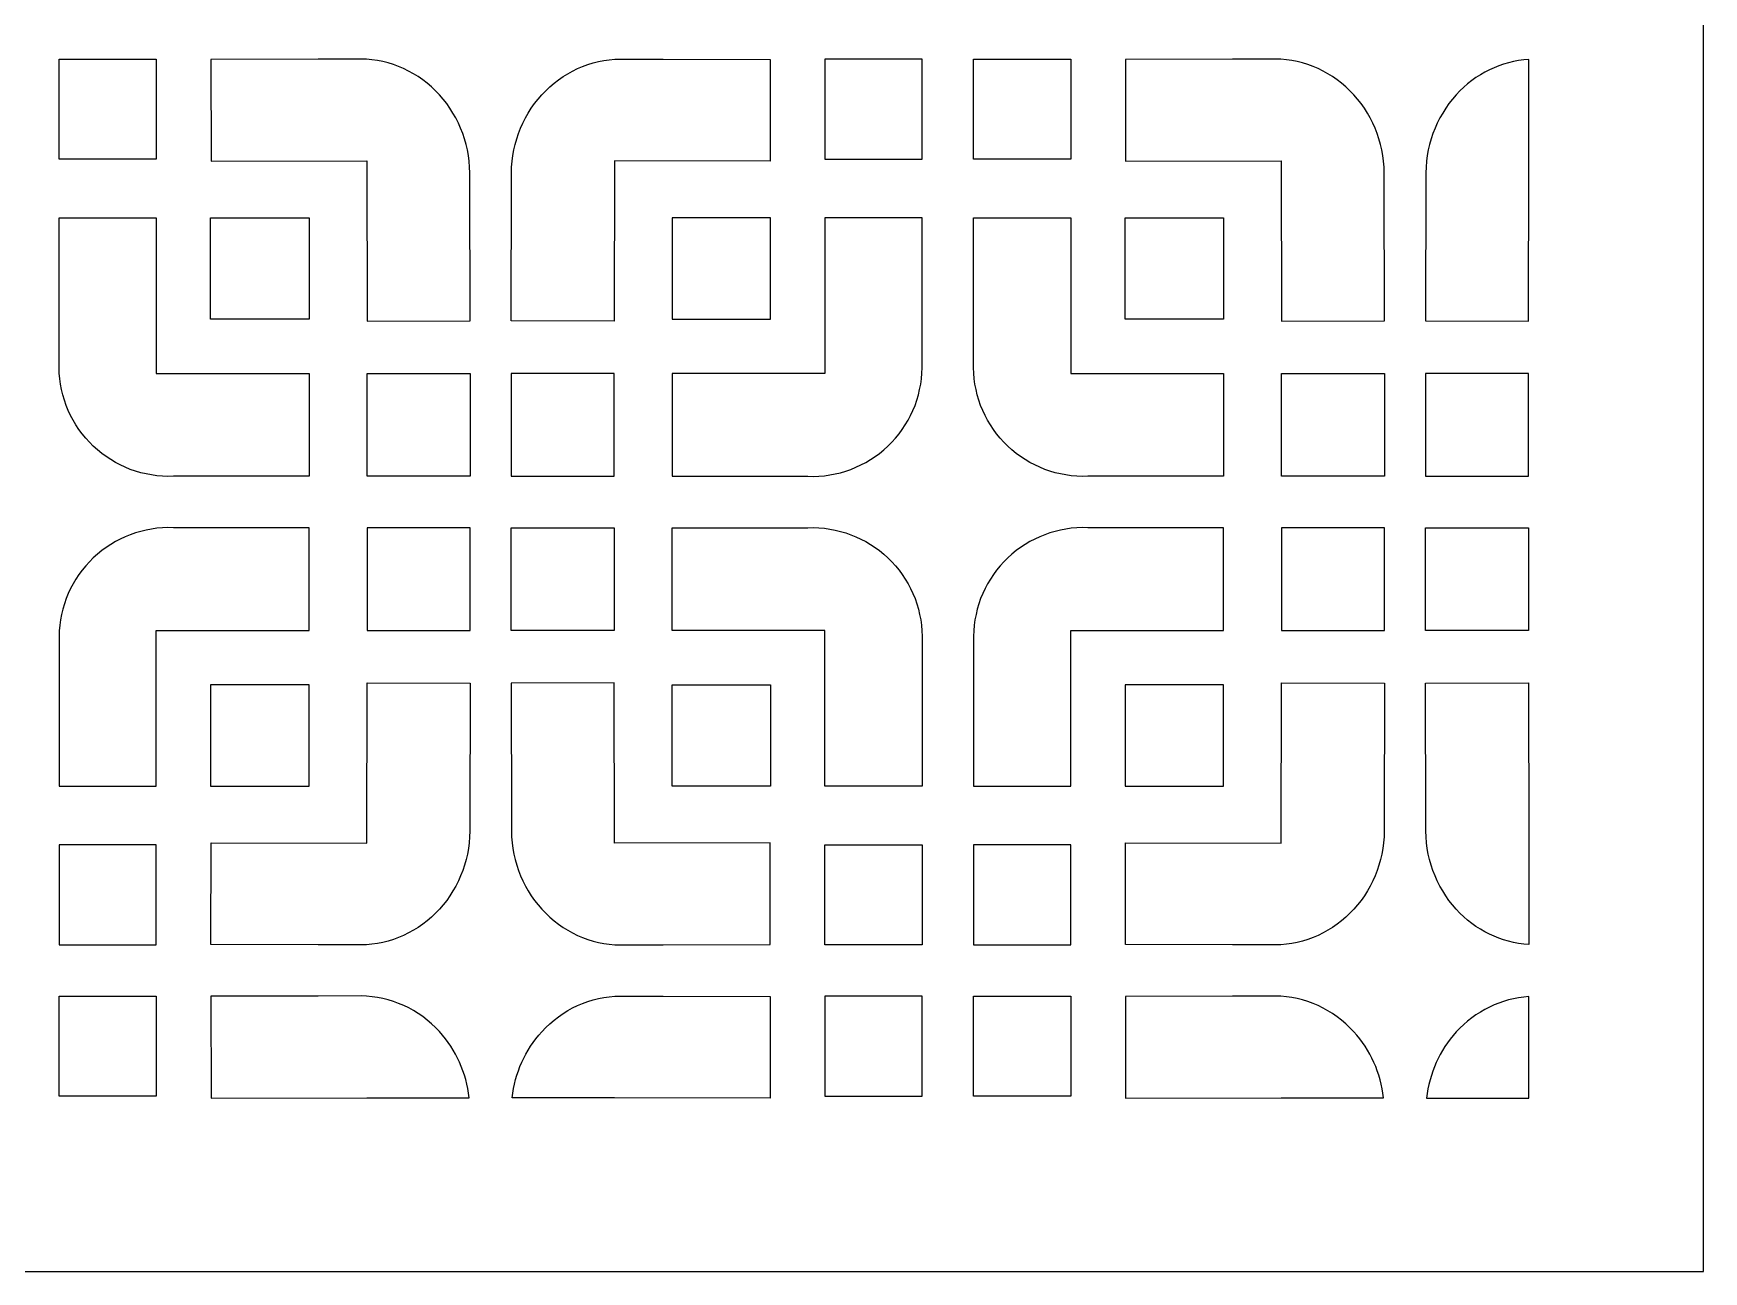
# Model space of a CAD drawing. Header units: millimetres. Extents: x -79 to 79, y -125 to 125.
# Drawn here: x 0.8 to 79, y -125 to -67 of the extents above; entities that cross this region are included whole.
import ezdxf

# ---------------------------------------------------------------- set-up
doc = ezdxf.new("R2010")
doc.units = ezdxf.units.MM
doc.header["$MEASUREMENT"] = 0
doc.layers.add('layer 1', color=7, linetype='Continuous')

msp = doc.modelspace()

# ---------------------------------------------------------------- linework, layer by layer
at = {"layer": 'layer 1', "color": 250}
msp.add_open_spline([(-78.9683, -125), (-78.9683, -125), (-78.9683, 124.9999), (-78.9683, 124.9999), (-78.9683, 124.9999), (-78.9683, 124.9999), (78.9683, 124.9999), (78.9683, 124.9999), (78.9683, 124.9999), (78.9683, 124.9999), (78.9683, -125), (78.9683, -125), (78.9683, -125), (78.9683, -125), (-78.9683, -125), (-78.9683, -125)], degree=3, knots=[0, 0, 0, 0, 0.2, 0.2, 0.2, 0.2, 0.4, 0.4, 0.4, 0.4, 0.6, 0.6, 0.6, 0.6, 1, 1, 1, 1], dxfattribs=at)
at = {"layer": 'layer 1', "color": 7}
for points, knots in [([(6.5194, -68.2232), (6.5194, -68.2232), (1.9702, -68.2232), (1.9702, -68.2232), (1.9702, -68.2232), (1.9702, -68.2232), (1.9702, -72.906), (1.9702, -72.906), (1.9702, -72.906), (1.9702, -72.906), (6.5194, -72.906), (6.5194, -72.906), (6.5194, -72.906), (6.5194, -72.906), (6.5194, -68.2232), (6.5194, -68.2232)], [0, 0, 0, 0, 0.2, 0.2, 0.2, 0.2, 0.4, 0.4, 0.4, 0.4, 0.6, 0.6, 0.6, 0.6, 1, 1, 1, 1]), ([(9.0865, -73.0045), (9.0865, -73.0045), (9.0772, -68.2381), (9.0772, -68.2381), (9.0772, -68.2381), (9.0772, -68.2381), (14.0948, -68.2277), (14.0948, -68.2277), (14.0948, -68.2277), (14.0948, -68.2277), (16.1016, -68.2232), (16.1016, -68.2232), (16.1016, -68.2232), (17.4922, -68.2363), (18.8186, -68.8386), (19.7783, -69.8929), (19.7783, -69.8929), (20.738, -70.9474), (21.25, -72.3637), (21.197, -73.8194), (21.197, -73.8194), (21.197, -73.8194), (21.21, -80.4782), (21.21, -80.4782), (21.21, -80.4782), (21.21, -80.4782), (16.3931, -80.4886), (16.3931, -80.4886), (16.3931, -80.4886), (16.3931, -80.4886), (16.3786, -72.9889), (16.3786, -72.9889), (16.3786, -72.9889), (16.3786, -72.9889), (9.0865, -73.0045), (9.0865, -73.0045)], [0, 0, 0, 0, 0.1, 0.1, 0.1, 0.1, 0.2, 0.2, 0.2, 0.2, 0.3, 0.3, 0.3, 0.3, 0.4, 0.4, 0.4, 0.4, 0.5, 0.5, 0.5, 0.5, 0.6, 0.6, 0.6, 0.6, 0.7, 0.7, 0.7, 0.7, 0.8, 0.8, 0.8, 0.8, 1, 1, 1, 1]), ([(35.2609, -73.0045), (35.2609, -73.0045), (35.2702, -68.2381), (35.2702, -68.2381), (35.2702, -68.2381), (35.2702, -68.2381), (30.2526, -68.2277), (30.2526, -68.2277), (30.2526, -68.2277), (30.2526, -68.2277), (28.2458, -68.2232), (28.2458, -68.2232), (28.2458, -68.2232), (26.8554, -68.2363), (25.5292, -68.8386), (24.5692, -69.8929), (24.5692, -69.8929), (23.6095, -70.9474), (23.0978, -72.3637), (23.1504, -73.8194), (23.1504, -73.8194), (23.1504, -73.8194), (23.1378, -80.4782), (23.1378, -80.4782), (23.1378, -80.4782), (23.1378, -80.4782), (27.9543, -80.4886), (27.9543, -80.4886), (27.9543, -80.4886), (27.9543, -80.4886), (27.9688, -72.9889), (27.9688, -72.9889), (27.9688, -72.9889), (27.9688, -72.9889), (35.2609, -73.0045), (35.2609, -73.0045)], [0, 0, 0, 0, 0.1, 0.1, 0.1, 0.1, 0.2, 0.2, 0.2, 0.2, 0.3, 0.3, 0.3, 0.3, 0.4, 0.4, 0.4, 0.4, 0.5, 0.5, 0.5, 0.5, 0.6, 0.6, 0.6, 0.6, 0.7, 0.7, 0.7, 0.7, 0.8, 0.8, 0.8, 0.8, 1, 1, 1, 1]), ([(37.8284, -68.2232), (37.8284, -68.2232), (42.3776, -68.2232), (42.3776, -68.2232), (42.3776, -68.2232), (42.3776, -68.2232), (42.3776, -72.906), (42.3776, -72.906), (42.3776, -72.906), (42.3776, -72.906), (37.8284, -72.906), (37.8284, -72.906), (37.8284, -72.906), (37.8284, -72.906), (37.8284, -68.2232), (37.8284, -68.2232)], [0, 0, 0, 0, 0.2, 0.2, 0.2, 0.2, 0.4, 0.4, 0.4, 0.4, 0.6, 0.6, 0.6, 0.6, 1, 1, 1, 1]), ([(49.3352, -68.2232), (49.3352, -68.2232), (44.786, -68.2232), (44.786, -68.2232), (44.786, -68.2232), (44.786, -68.2232), (44.786, -72.906), (44.786, -72.906), (44.786, -72.906), (44.786, -72.906), (49.3352, -72.906), (49.3352, -72.906), (49.3352, -72.906), (49.3352, -72.906), (49.3352, -68.2232), (49.3352, -68.2232)], [0, 0, 0, 0, 0.2, 0.2, 0.2, 0.2, 0.4, 0.4, 0.4, 0.4, 0.6, 0.6, 0.6, 0.6, 1, 1, 1, 1]), ([(51.9024, -73.0045), (51.9024, -73.0045), (51.8932, -68.2381), (51.8932, -68.2381), (51.8932, -68.2381), (51.8932, -68.2381), (56.9107, -68.2277), (56.9107, -68.2277), (56.9107, -68.2277), (56.9107, -68.2277), (58.9178, -68.2232), (58.9178, -68.2232), (58.9178, -68.2232), (60.3081, -68.2363), (61.6343, -68.8386), (62.5941, -69.8929), (62.5941, -69.8929), (63.554, -70.9474), (64.0658, -72.3637), (64.0129, -73.8194), (64.0129, -73.8194), (64.0129, -73.8194), (64.0259, -80.4782), (64.0259, -80.4782), (64.0259, -80.4782), (64.0259, -80.4782), (59.2092, -80.4886), (59.2092, -80.4886), (59.2092, -80.4886), (59.2092, -80.4886), (59.1944, -72.9889), (59.1944, -72.9889), (59.1944, -72.9889), (59.1944, -72.9889), (51.9024, -73.0045), (51.9024, -73.0045)], [0, 0, 0, 0, 0.1, 0.1, 0.1, 0.1, 0.2, 0.2, 0.2, 0.2, 0.3, 0.3, 0.3, 0.3, 0.4, 0.4, 0.4, 0.4, 0.5, 0.5, 0.5, 0.5, 0.6, 0.6, 0.6, 0.6, 0.7, 0.7, 0.7, 0.7, 0.8, 0.8, 0.8, 0.8, 1, 1, 1, 1]), ([(70.7704, -80.4886), (70.7704, -80.4886), (65.9535, -80.4782), (65.9535, -80.4782), (65.9535, -80.4782), (65.9535, -80.4782), (65.9663, -73.8194), (65.9663, -73.8194), (65.9663, -73.8194), (65.9137, -72.3637), (66.4254, -70.9474), (67.3852, -69.8929), (67.3852, -69.8929), (68.2811, -68.9092), (69.4964, -68.3188), (70.7848, -68.2338), (70.7848, -68.2338), (70.7848, -68.2338), (70.7848, -72.9889), (70.7848, -72.9889), (70.7848, -72.9889), (70.7848, -72.9889), (70.7704, -80.4886), (70.7704, -80.4886)], [0, 0, 0, 0, 0.1428571, 0.1428571, 0.1428571, 0.1428571, 0.2857143, 0.2857143, 0.2857143, 0.2857143, 0.4285714, 0.4285714, 0.4285714, 0.4285714, 0.5714286, 0.5714286, 0.5714286, 0.5714286, 0.7142857, 0.7142857, 0.7142857, 0.7142857, 1, 1, 1, 1]), ([(6.5194, -75.649), (6.5194, -75.649), (1.9702, -75.649), (1.9702, -75.649), (1.9702, -75.649), (1.9702, -75.649), (1.9702, -82.6734), (1.9702, -82.6734), (1.9702, -82.6734), (1.9858, -84.064), (2.5634, -85.3889), (3.5714, -86.3468), (3.5714, -86.3468), (4.5796, -87.3046), (5.9323, -87.8138), (7.3222, -87.7577), (7.3222, -87.7577), (7.3222, -87.7577), (13.6777, -87.7577), (13.6777, -87.7577), (13.6777, -87.7577), (13.6777, -87.7577), (13.6777, -82.9412), (13.6777, -82.9412), (13.6777, -82.9412), (13.6777, -82.9412), (6.5194, -82.9412), (6.5194, -82.9412), (6.5194, -82.9412), (6.5194, -82.9412), (6.5194, -75.649), (6.5194, -75.649)], [0, 0, 0, 0, 0.1111111, 0.1111111, 0.1111111, 0.1111111, 0.2222222, 0.2222222, 0.2222222, 0.2222222, 0.3333333, 0.3333333, 0.3333333, 0.3333333, 0.4444444, 0.4444444, 0.4444444, 0.4444444, 0.5555556, 0.5555556, 0.5555556, 0.5555556, 0.6666667, 0.6666667, 0.6666667, 0.6666667, 0.7777778, 0.7777778, 0.7777778, 0.7777778, 1, 1, 1, 1]), ([(13.6777, -80.3989), (13.6777, -80.3989), (13.6777, -75.649), (13.6777, -75.649), (13.6777, -75.649), (13.6777, -75.649), (9.0613, -75.649), (9.0613, -75.649), (9.0613, -75.649), (9.0613, -75.649), (9.0613, -80.3989), (9.0613, -80.3989), (9.0613, -80.3989), (9.0613, -80.3989), (13.6777, -80.3989), (13.6777, -80.3989)], [0, 0, 0, 0, 0.2, 0.2, 0.2, 0.2, 0.4, 0.4, 0.4, 0.4, 0.6, 0.6, 0.6, 0.6, 1, 1, 1, 1]), ([(30.6702, -80.3989), (30.6702, -80.3989), (30.6702, -75.649), (30.6702, -75.649), (30.6702, -75.649), (30.6702, -75.649), (35.2861, -75.649), (35.2861, -75.649), (35.2861, -75.649), (35.2861, -75.649), (35.2861, -80.3989), (35.2861, -80.3989), (35.2861, -80.3989), (35.2861, -80.3989), (30.6702, -80.3989), (30.6702, -80.3989)], [0, 0, 0, 0, 0.2, 0.2, 0.2, 0.2, 0.4, 0.4, 0.4, 0.4, 0.6, 0.6, 0.6, 0.6, 1, 1, 1, 1]), ([(37.8284, -75.649), (37.8284, -75.649), (42.3776, -75.649), (42.3776, -75.649), (42.3776, -75.649), (42.3776, -75.649), (42.3776, -82.6734), (42.3776, -82.6734), (42.3776, -82.6734), (42.362, -84.064), (41.7843, -85.3889), (40.776, -86.3468), (40.776, -86.3468), (39.7678, -87.3046), (38.415, -87.8138), (37.0257, -87.7577), (37.0257, -87.7577), (37.0257, -87.7577), (30.6702, -87.7577), (30.6702, -87.7577), (30.6702, -87.7577), (30.6702, -87.7577), (30.6702, -82.9412), (30.6702, -82.9412), (30.6702, -82.9412), (30.6702, -82.9412), (37.8284, -82.9412), (37.8284, -82.9412), (37.8284, -82.9412), (37.8284, -82.9412), (37.8284, -75.649), (37.8284, -75.649)], [0, 0, 0, 0, 0.1111111, 0.1111111, 0.1111111, 0.1111111, 0.2222222, 0.2222222, 0.2222222, 0.2222222, 0.3333333, 0.3333333, 0.3333333, 0.3333333, 0.4444444, 0.4444444, 0.4444444, 0.4444444, 0.5555556, 0.5555556, 0.5555556, 0.5555556, 0.6666667, 0.6666667, 0.6666667, 0.6666667, 0.7777778, 0.7777778, 0.7777778, 0.7777778, 1, 1, 1, 1]), ([(49.3352, -75.649), (49.3352, -75.649), (44.786, -75.649), (44.786, -75.649), (44.786, -75.649), (44.786, -75.649), (44.786, -82.6734), (44.786, -82.6734), (44.786, -82.6734), (44.8016, -84.064), (45.3792, -85.3889), (46.3874, -86.3468), (46.3874, -86.3468), (47.3957, -87.3046), (48.7484, -87.8138), (50.138, -87.7577), (50.138, -87.7577), (50.138, -87.7577), (56.4934, -87.7577), (56.4934, -87.7577), (56.4934, -87.7577), (56.4934, -87.7577), (56.4934, -82.9412), (56.4934, -82.9412), (56.4934, -82.9412), (56.4934, -82.9412), (49.3352, -82.9412), (49.3352, -82.9412), (49.3352, -82.9412), (49.3352, -82.9412), (49.3352, -75.649), (49.3352, -75.649)], [0, 0, 0, 0, 0.1111111, 0.1111111, 0.1111111, 0.1111111, 0.2222222, 0.2222222, 0.2222222, 0.2222222, 0.3333333, 0.3333333, 0.3333333, 0.3333333, 0.4444444, 0.4444444, 0.4444444, 0.4444444, 0.5555556, 0.5555556, 0.5555556, 0.5555556, 0.6666667, 0.6666667, 0.6666667, 0.6666667, 0.7777778, 0.7777778, 0.7777778, 0.7777778, 1, 1, 1, 1]), ([(56.4934, -80.3989), (56.4934, -80.3989), (56.4934, -75.649), (56.4934, -75.649), (56.4934, -75.649), (56.4934, -75.649), (51.8773, -75.649), (51.8773, -75.649), (51.8773, -75.649), (51.8773, -75.649), (51.8773, -80.3989), (51.8773, -80.3989), (51.8773, -80.3989), (51.8773, -80.3989), (56.4934, -80.3989), (56.4934, -80.3989)], [0, 0, 0, 0, 0.2, 0.2, 0.2, 0.2, 0.4, 0.4, 0.4, 0.4, 0.6, 0.6, 0.6, 0.6, 1, 1, 1, 1]), ([(21.21, -82.9412), (21.21, -82.9412), (16.3931, -82.9412), (16.3931, -82.9412), (16.3931, -82.9412), (16.3931, -82.9412), (16.3931, -87.7577), (16.3931, -87.7577), (16.3931, -87.7577), (16.3931, -87.7577), (21.21, -87.7577), (21.21, -87.7577), (21.21, -87.7577), (21.21, -87.7577), (21.21, -82.9412), (21.21, -82.9412)], [0, 0, 0, 0, 0.2, 0.2, 0.2, 0.2, 0.4, 0.4, 0.4, 0.4, 0.6, 0.6, 0.6, 0.6, 1, 1, 1, 1]), ([(23.1378, -82.9412), (23.1378, -82.9412), (27.9543, -82.9412), (27.9543, -82.9412), (27.9543, -82.9412), (27.9543, -82.9412), (27.9543, -87.7577), (27.9543, -87.7577), (27.9543, -87.7577), (27.9543, -87.7577), (23.1378, -87.7577), (23.1378, -87.7577), (23.1378, -87.7577), (23.1378, -87.7577), (23.1378, -82.9412), (23.1378, -82.9412)], [0, 0, 0, 0, 0.2, 0.2, 0.2, 0.2, 0.4, 0.4, 0.4, 0.4, 0.6, 0.6, 0.6, 0.6, 1, 1, 1, 1]), ([(64.0259, -82.9412), (64.0259, -82.9412), (59.2092, -82.9412), (59.2092, -82.9412), (59.2092, -82.9412), (59.2092, -82.9412), (59.2092, -87.7577), (59.2092, -87.7577), (59.2092, -87.7577), (59.2092, -87.7577), (64.0259, -87.7577), (64.0259, -87.7577), (64.0259, -87.7577), (64.0259, -87.7577), (64.0259, -82.9412), (64.0259, -82.9412)], [0, 0, 0, 0, 0.2, 0.2, 0.2, 0.2, 0.4, 0.4, 0.4, 0.4, 0.6, 0.6, 0.6, 0.6, 1, 1, 1, 1]), ([(65.9535, -82.9412), (65.9535, -82.9412), (70.7704, -82.9412), (70.7704, -82.9412), (70.7704, -82.9412), (70.7704, -82.9412), (70.7704, -87.7577), (70.7704, -87.7577), (70.7704, -87.7577), (70.7704, -87.7577), (65.9535, -87.7577), (65.9535, -87.7577), (65.9535, -87.7577), (65.9535, -87.7577), (65.9535, -82.9412), (65.9535, -82.9412)], [0, 0, 0, 0, 0.2, 0.2, 0.2, 0.2, 0.4, 0.4, 0.4, 0.4, 0.6, 0.6, 0.6, 0.6, 1, 1, 1, 1]), ([(6.5194, -102.2751), (6.5194, -102.2751), (1.9702, -102.2751), (1.9702, -102.2751), (1.9702, -102.2751), (1.9702, -102.2751), (1.9702, -95.2505), (1.9702, -95.2505), (1.9702, -95.2505), (1.9858, -93.86), (2.5634, -92.5351), (3.5714, -91.5773), (3.5714, -91.5773), (4.5796, -90.6195), (5.9323, -90.1106), (7.3222, -90.1662), (7.3222, -90.1662), (7.3222, -90.1662), (13.6777, -90.1662), (13.6777, -90.1662), (13.6777, -90.1662), (13.6777, -90.1662), (13.6777, -94.9829), (13.6777, -94.9829), (13.6777, -94.9829), (13.6777, -94.9829), (6.5194, -94.9829), (6.5194, -94.9829), (6.5194, -94.9829), (6.5194, -94.9829), (6.5194, -102.2751), (6.5194, -102.2751)], [0, 0, 0, 0, 0.1111111, 0.1111111, 0.1111111, 0.1111111, 0.2222222, 0.2222222, 0.2222222, 0.2222222, 0.3333333, 0.3333333, 0.3333333, 0.3333333, 0.4444444, 0.4444444, 0.4444444, 0.4444444, 0.5555556, 0.5555556, 0.5555556, 0.5555556, 0.6666667, 0.6666667, 0.6666667, 0.6666667, 0.7777778, 0.7777778, 0.7777778, 0.7777778, 1, 1, 1, 1]), ([(21.21, -94.9829), (21.21, -94.9829), (16.3931, -94.9829), (16.3931, -94.9829), (16.3931, -94.9829), (16.3931, -94.9829), (16.3931, -90.1662), (16.3931, -90.1662), (16.3931, -90.1662), (16.3931, -90.1662), (21.21, -90.1662), (21.21, -90.1662), (21.21, -90.1662), (21.21, -90.1662), (21.21, -94.9829), (21.21, -94.9829)], [0, 0, 0, 0, 0.2, 0.2, 0.2, 0.2, 0.4, 0.4, 0.4, 0.4, 0.6, 0.6, 0.6, 0.6, 1, 1, 1, 1]), ([(23.1378, -94.9829), (23.1378, -94.9829), (27.9543, -94.9829), (27.9543, -94.9829), (27.9543, -94.9829), (27.9543, -94.9829), (27.9543, -90.1662), (27.9543, -90.1662), (27.9543, -90.1662), (27.9543, -90.1662), (23.1378, -90.1662), (23.1378, -90.1662), (23.1378, -90.1662), (23.1378, -90.1662), (23.1378, -94.9829), (23.1378, -94.9829)], [0, 0, 0, 0, 0.2, 0.2, 0.2, 0.2, 0.4, 0.4, 0.4, 0.4, 0.6, 0.6, 0.6, 0.6, 1, 1, 1, 1]), ([(37.8284, -102.2751), (37.8284, -102.2751), (42.3776, -102.2751), (42.3776, -102.2751), (42.3776, -102.2751), (42.3776, -102.2751), (42.3776, -95.2505), (42.3776, -95.2505), (42.3776, -95.2505), (42.362, -93.86), (41.7843, -92.5351), (40.776, -91.5773), (40.776, -91.5773), (39.7678, -90.6195), (38.415, -90.1106), (37.0257, -90.1662), (37.0257, -90.1662), (37.0257, -90.1662), (30.6702, -90.1662), (30.6702, -90.1662), (30.6702, -90.1662), (30.6702, -90.1662), (30.6702, -94.9829), (30.6702, -94.9829), (30.6702, -94.9829), (30.6702, -94.9829), (37.8284, -94.9829), (37.8284, -94.9829), (37.8284, -94.9829), (37.8284, -94.9829), (37.8284, -102.2751), (37.8284, -102.2751)], [0, 0, 0, 0, 0.1111111, 0.1111111, 0.1111111, 0.1111111, 0.2222222, 0.2222222, 0.2222222, 0.2222222, 0.3333333, 0.3333333, 0.3333333, 0.3333333, 0.4444444, 0.4444444, 0.4444444, 0.4444444, 0.5555556, 0.5555556, 0.5555556, 0.5555556, 0.6666667, 0.6666667, 0.6666667, 0.6666667, 0.7777778, 0.7777778, 0.7777778, 0.7777778, 1, 1, 1, 1]), ([(49.3352, -102.2751), (49.3352, -102.2751), (44.786, -102.2751), (44.786, -102.2751), (44.786, -102.2751), (44.786, -102.2751), (44.786, -95.2505), (44.786, -95.2505), (44.786, -95.2505), (44.8016, -93.86), (45.3792, -92.5351), (46.3874, -91.5773), (46.3874, -91.5773), (47.3957, -90.6195), (48.7484, -90.1106), (50.138, -90.1662), (50.138, -90.1662), (50.138, -90.1662), (56.4934, -90.1662), (56.4934, -90.1662), (56.4934, -90.1662), (56.4934, -90.1662), (56.4934, -94.9829), (56.4934, -94.9829), (56.4934, -94.9829), (56.4934, -94.9829), (49.3352, -94.9829), (49.3352, -94.9829), (49.3352, -94.9829), (49.3352, -94.9829), (49.3352, -102.2751), (49.3352, -102.2751)], [0, 0, 0, 0, 0.1111111, 0.1111111, 0.1111111, 0.1111111, 0.2222222, 0.2222222, 0.2222222, 0.2222222, 0.3333333, 0.3333333, 0.3333333, 0.3333333, 0.4444444, 0.4444444, 0.4444444, 0.4444444, 0.5555556, 0.5555556, 0.5555556, 0.5555556, 0.6666667, 0.6666667, 0.6666667, 0.6666667, 0.7777778, 0.7777778, 0.7777778, 0.7777778, 1, 1, 1, 1]), ([(64.0259, -94.9829), (64.0259, -94.9829), (59.2092, -94.9829), (59.2092, -94.9829), (59.2092, -94.9829), (59.2092, -94.9829), (59.2092, -90.1662), (59.2092, -90.1662), (59.2092, -90.1662), (59.2092, -90.1662), (64.0259, -90.1662), (64.0259, -90.1662), (64.0259, -90.1662), (64.0259, -90.1662), (64.0259, -94.9829), (64.0259, -94.9829)], [0, 0, 0, 0, 0.2, 0.2, 0.2, 0.2, 0.4, 0.4, 0.4, 0.4, 0.6, 0.6, 0.6, 0.6, 1, 1, 1, 1]), ([(65.9535, -94.9829), (65.9535, -94.9829), (70.7704, -94.9829), (70.7704, -94.9829), (70.7704, -94.9829), (70.7704, -94.9829), (70.7704, -90.1662), (70.7704, -90.1662), (70.7704, -90.1662), (70.7704, -90.1662), (65.9535, -90.1662), (65.9535, -90.1662), (65.9535, -90.1662), (65.9535, -90.1662), (65.9535, -94.9829), (65.9535, -94.9829)], [0, 0, 0, 0, 0.2, 0.2, 0.2, 0.2, 0.4, 0.4, 0.4, 0.4, 0.6, 0.6, 0.6, 0.6, 1, 1, 1, 1]), ([(13.6777, -97.5252), (13.6777, -97.5252), (13.6777, -102.2751), (13.6777, -102.2751), (13.6777, -102.2751), (13.6777, -102.2751), (9.0613, -102.2751), (9.0613, -102.2751), (9.0613, -102.2751), (9.0613, -102.2751), (9.0613, -97.5252), (9.0613, -97.5252), (9.0613, -97.5252), (9.0613, -97.5252), (13.6777, -97.5252), (13.6777, -97.5252)], [0, 0, 0, 0, 0.2, 0.2, 0.2, 0.2, 0.4, 0.4, 0.4, 0.4, 0.6, 0.6, 0.6, 0.6, 1, 1, 1, 1]), ([(9.0865, -104.9196), (9.0865, -104.9196), (9.0772, -109.686), (9.0772, -109.686), (9.0772, -109.686), (9.0772, -109.686), (14.0948, -109.6966), (14.0948, -109.6966), (14.0948, -109.6966), (14.0948, -109.6966), (16.1016, -109.701), (16.1016, -109.701), (16.1016, -109.701), (17.4922, -109.6877), (18.8186, -109.085), (19.7783, -108.031), (19.7783, -108.031), (20.738, -106.9767), (21.25, -105.5603), (21.197, -104.1046), (21.197, -104.1046), (21.197, -104.1046), (21.21, -97.4457), (21.21, -97.4457), (21.21, -97.4457), (21.21, -97.4457), (16.3931, -97.4354), (16.3931, -97.4354), (16.3931, -97.4354), (16.3931, -97.4354), (16.3786, -104.9354), (16.3786, -104.9354), (16.3786, -104.9354), (16.3786, -104.9354), (9.0865, -104.9196), (9.0865, -104.9196)], [0, 0, 0, 0, 0.1, 0.1, 0.1, 0.1, 0.2, 0.2, 0.2, 0.2, 0.3, 0.3, 0.3, 0.3, 0.4, 0.4, 0.4, 0.4, 0.5, 0.5, 0.5, 0.5, 0.6, 0.6, 0.6, 0.6, 0.7, 0.7, 0.7, 0.7, 0.8, 0.8, 0.8, 0.8, 1, 1, 1, 1]), ([(35.2609, -104.9196), (35.2609, -104.9196), (35.2702, -109.686), (35.2702, -109.686), (35.2702, -109.686), (35.2702, -109.686), (30.2526, -109.6966), (30.2526, -109.6966), (30.2526, -109.6966), (30.2526, -109.6966), (28.2458, -109.701), (28.2458, -109.701), (28.2458, -109.701), (26.8554, -109.6877), (25.5292, -109.085), (24.5692, -108.031), (24.5692, -108.031), (23.6095, -106.9767), (23.0978, -105.5603), (23.1504, -104.1046), (23.1504, -104.1046), (23.1504, -104.1046), (23.1378, -97.4457), (23.1378, -97.4457), (23.1378, -97.4457), (23.1378, -97.4457), (27.9543, -97.4354), (27.9543, -97.4354), (27.9543, -97.4354), (27.9543, -97.4354), (27.9688, -104.9354), (27.9688, -104.9354), (27.9688, -104.9354), (27.9688, -104.9354), (35.2609, -104.9196), (35.2609, -104.9196)], [0, 0, 0, 0, 0.1, 0.1, 0.1, 0.1, 0.2, 0.2, 0.2, 0.2, 0.3, 0.3, 0.3, 0.3, 0.4, 0.4, 0.4, 0.4, 0.5, 0.5, 0.5, 0.5, 0.6, 0.6, 0.6, 0.6, 0.7, 0.7, 0.7, 0.7, 0.8, 0.8, 0.8, 0.8, 1, 1, 1, 1]), ([(30.6702, -97.5252), (30.6702, -97.5252), (30.6702, -102.2751), (30.6702, -102.2751), (30.6702, -102.2751), (30.6702, -102.2751), (35.2861, -102.2751), (35.2861, -102.2751), (35.2861, -102.2751), (35.2861, -102.2751), (35.2861, -97.5252), (35.2861, -97.5252), (35.2861, -97.5252), (35.2861, -97.5252), (30.6702, -97.5252), (30.6702, -97.5252)], [0, 0, 0, 0, 0.2, 0.2, 0.2, 0.2, 0.4, 0.4, 0.4, 0.4, 0.6, 0.6, 0.6, 0.6, 1, 1, 1, 1]), ([(56.4934, -97.5252), (56.4934, -97.5252), (56.4934, -102.2751), (56.4934, -102.2751), (56.4934, -102.2751), (56.4934, -102.2751), (51.8773, -102.2751), (51.8773, -102.2751), (51.8773, -102.2751), (51.8773, -102.2751), (51.8773, -97.5252), (51.8773, -97.5252), (51.8773, -97.5252), (51.8773, -97.5252), (56.4934, -97.5252), (56.4934, -97.5252)], [0, 0, 0, 0, 0.2, 0.2, 0.2, 0.2, 0.4, 0.4, 0.4, 0.4, 0.6, 0.6, 0.6, 0.6, 1, 1, 1, 1]), ([(51.9024, -104.9196), (51.9024, -104.9196), (51.8932, -109.686), (51.8932, -109.686), (51.8932, -109.686), (51.8932, -109.686), (56.9107, -109.6966), (56.9107, -109.6966), (56.9107, -109.6966), (56.9107, -109.6966), (58.9178, -109.701), (58.9178, -109.701), (58.9178, -109.701), (60.3081, -109.6877), (61.6343, -109.085), (62.5941, -108.031), (62.5941, -108.031), (63.554, -106.9767), (64.0658, -105.5603), (64.0129, -104.1046), (64.0129, -104.1046), (64.0129, -104.1046), (64.0259, -97.4457), (64.0259, -97.4457), (64.0259, -97.4457), (64.0259, -97.4457), (59.2092, -97.4354), (59.2092, -97.4354), (59.2092, -97.4354), (59.2092, -97.4354), (59.1944, -104.9354), (59.1944, -104.9354), (59.1944, -104.9354), (59.1944, -104.9354), (51.9024, -104.9196), (51.9024, -104.9196)], [0, 0, 0, 0, 0.1, 0.1, 0.1, 0.1, 0.2, 0.2, 0.2, 0.2, 0.3, 0.3, 0.3, 0.3, 0.4, 0.4, 0.4, 0.4, 0.5, 0.5, 0.5, 0.5, 0.6, 0.6, 0.6, 0.6, 0.7, 0.7, 0.7, 0.7, 0.8, 0.8, 0.8, 0.8, 1, 1, 1, 1]), ([(70.7704, -97.4354), (70.7704, -97.4354), (65.9535, -97.4457), (65.9535, -97.4457), (65.9535, -97.4457), (65.9535, -97.4457), (65.9663, -104.1046), (65.9663, -104.1046), (65.9663, -104.1046), (65.9137, -105.5603), (66.4254, -106.9767), (67.3852, -108.031), (67.3852, -108.031), (68.2811, -109.0149), (69.4964, -109.6053), (70.7848, -109.6903), (70.7848, -109.6903), (70.7848, -109.6903), (70.7848, -104.9354), (70.7848, -104.9354), (70.7848, -104.9354), (70.7848, -104.9354), (70.7704, -97.4354), (70.7704, -97.4354)], [0, 0, 0, 0, 0.1428571, 0.1428571, 0.1428571, 0.1428571, 0.2857143, 0.2857143, 0.2857143, 0.2857143, 0.4285714, 0.4285714, 0.4285714, 0.4285714, 0.5714286, 0.5714286, 0.5714286, 0.5714286, 0.7142857, 0.7142857, 0.7142857, 0.7142857, 1, 1, 1, 1]), ([(6.5194, -109.701), (6.5194, -109.701), (1.9702, -109.701), (1.9702, -109.701), (1.9702, -109.701), (1.9702, -109.701), (1.9702, -105.0179), (1.9702, -105.0179), (1.9702, -105.0179), (1.9702, -105.0179), (6.5194, -105.0179), (6.5194, -105.0179), (6.5194, -105.0179), (6.5194, -105.0179), (6.5194, -109.701), (6.5194, -109.701)], [0, 0, 0, 0, 0.2, 0.2, 0.2, 0.2, 0.4, 0.4, 0.4, 0.4, 0.6, 0.6, 0.6, 0.6, 1, 1, 1, 1]), ([(37.8284, -109.701), (37.8284, -109.701), (42.3776, -109.701), (42.3776, -109.701), (42.3776, -109.701), (42.3776, -109.701), (42.3776, -105.0179), (42.3776, -105.0179), (42.3776, -105.0179), (42.3776, -105.0179), (37.8284, -105.0179), (37.8284, -105.0179), (37.8284, -105.0179), (37.8284, -105.0179), (37.8284, -109.701), (37.8284, -109.701)], [0, 0, 0, 0, 0.2, 0.2, 0.2, 0.2, 0.4, 0.4, 0.4, 0.4, 0.6, 0.6, 0.6, 0.6, 1, 1, 1, 1]), ([(49.3352, -109.701), (49.3352, -109.701), (44.786, -109.701), (44.786, -109.701), (44.786, -109.701), (44.786, -109.701), (44.786, -105.0179), (44.786, -105.0179), (44.786, -105.0179), (44.786, -105.0179), (49.3352, -105.0179), (49.3352, -105.0179), (49.3352, -105.0179), (49.3352, -105.0179), (49.3352, -109.701), (49.3352, -109.701)], [0, 0, 0, 0, 0.2, 0.2, 0.2, 0.2, 0.4, 0.4, 0.4, 0.4, 0.6, 0.6, 0.6, 0.6, 1, 1, 1, 1]), ([(6.5194, -112.1092), (6.5194, -112.1092), (1.9702, -112.1092), (1.9702, -112.1092), (1.9702, -112.1092), (1.9702, -112.1092), (1.9702, -116.7924), (1.9702, -116.7924), (1.9702, -116.7924), (1.9702, -116.7924), (6.5194, -116.7924), (6.5194, -116.7924), (6.5194, -116.7924), (6.5194, -116.7924), (6.5194, -112.1092), (6.5194, -112.1092)], [0, 0, 0, 0, 0.2, 0.2, 0.2, 0.2, 0.4, 0.4, 0.4, 0.4, 0.6, 0.6, 0.6, 0.6, 1, 1, 1, 1]), ([(16.3823, -116.8599), (16.3823, -116.8599), (9.0902, -116.8756), (9.0902, -116.8756), (9.0902, -116.8756), (9.0902, -116.8756), (9.081, -112.1092), (9.081, -112.1092), (9.081, -112.1092), (9.081, -112.1092), (14.0985, -112.0986), (14.0985, -112.0986), (14.0985, -112.0986), (14.0985, -112.0986), (16.1052, -112.0945), (16.1052, -112.0945), (16.1052, -112.0945), (17.4958, -112.1078), (18.8222, -112.7101), (19.7819, -113.7644), (19.7819, -113.7644), (20.5573, -114.6162), (21.0405, -115.7044), (21.1696, -116.8599), (21.1696, -116.8599), (21.1696, -116.8599), (16.3823, -116.8599), (16.3823, -116.8599)], [0, 0, 0, 0, 0.125, 0.125, 0.125, 0.125, 0.25, 0.25, 0.25, 0.25, 0.375, 0.375, 0.375, 0.375, 0.5, 0.5, 0.5, 0.5, 0.625, 0.625, 0.625, 0.625, 0.75, 0.75, 0.75, 0.75, 1, 1, 1, 1]), ([(27.9688, -116.8621), (27.9688, -116.8621), (35.2609, -116.8778), (35.2609, -116.8778), (35.2609, -116.8778), (35.2609, -116.8778), (35.2702, -112.1115), (35.2702, -112.1115), (35.2702, -112.1115), (35.2702, -112.1115), (30.2526, -112.1007), (30.2526, -112.1007), (30.2526, -112.1007), (30.2526, -112.1007), (28.2458, -112.0965), (28.2458, -112.0965), (28.2458, -112.0965), (26.8554, -112.1098), (25.5288, -112.7124), (24.5692, -113.7665), (24.5692, -113.7665), (23.7935, -114.6184), (23.3106, -115.7065), (23.1816, -116.8621), (23.1816, -116.8621), (23.1816, -116.8621), (27.9688, -116.8621), (27.9688, -116.8621)], [0, 0, 0, 0, 0.125, 0.125, 0.125, 0.125, 0.25, 0.25, 0.25, 0.25, 0.375, 0.375, 0.375, 0.375, 0.5, 0.5, 0.5, 0.5, 0.625, 0.625, 0.625, 0.625, 0.75, 0.75, 0.75, 0.75, 1, 1, 1, 1]), ([(37.8284, -112.1092), (37.8284, -112.1092), (42.3776, -112.1092), (42.3776, -112.1092), (42.3776, -112.1092), (42.3776, -112.1092), (42.3776, -116.7924), (42.3776, -116.7924), (42.3776, -116.7924), (42.3776, -116.7924), (37.8284, -116.7924), (37.8284, -116.7924), (37.8284, -116.7924), (37.8284, -116.7924), (37.8284, -112.1092), (37.8284, -112.1092)], [0, 0, 0, 0, 0.2, 0.2, 0.2, 0.2, 0.4, 0.4, 0.4, 0.4, 0.6, 0.6, 0.6, 0.6, 1, 1, 1, 1]), ([(49.3352, -112.1092), (49.3352, -112.1092), (44.786, -112.1092), (44.786, -112.1092), (44.786, -112.1092), (44.786, -112.1092), (44.786, -116.7924), (44.786, -116.7924), (44.786, -116.7924), (44.786, -116.7924), (49.3352, -116.7924), (49.3352, -116.7924), (49.3352, -116.7924), (49.3352, -116.7924), (49.3352, -112.1092), (49.3352, -112.1092)], [0, 0, 0, 0, 0.2, 0.2, 0.2, 0.2, 0.4, 0.4, 0.4, 0.4, 0.6, 0.6, 0.6, 0.6, 1, 1, 1, 1]), ([(59.1954, -116.8657), (59.1954, -116.8657), (51.9034, -116.881), (51.9034, -116.881), (51.9034, -116.881), (51.9034, -116.881), (51.8941, -112.1149), (51.8941, -112.1149), (51.8941, -112.1149), (51.8941, -112.1149), (56.9115, -112.1043), (56.9115, -112.1043), (56.9115, -112.1043), (56.9115, -112.1043), (58.9186, -112.1), (58.9186, -112.1), (58.9186, -112.1), (60.309, -112.1135), (61.6352, -112.7156), (62.5949, -113.77), (62.5949, -113.77), (63.3705, -114.6216), (63.8536, -115.7099), (63.9826, -116.8657), (63.9826, -116.8657), (63.9826, -116.8657), (59.1954, -116.8657), (59.1954, -116.8657)], [0, 0, 0, 0, 0.125, 0.125, 0.125, 0.125, 0.25, 0.25, 0.25, 0.25, 0.375, 0.375, 0.375, 0.375, 0.5, 0.5, 0.5, 0.5, 0.625, 0.625, 0.625, 0.625, 0.75, 0.75, 0.75, 0.75, 1, 1, 1, 1]), ([(70.7848, -112.12), (70.7848, -112.12), (70.7848, -116.8749), (70.7848, -116.8749), (70.7848, -116.8749), (70.7848, -116.8749), (65.9977, -116.8749), (65.9977, -116.8749), (65.9977, -116.8749), (66.1265, -115.7195), (66.6096, -114.6312), (67.3852, -113.7794), (67.3852, -113.7794), (68.2811, -112.7955), (69.4964, -112.205), (70.7848, -112.12)], [0, 0, 0, 0, 0.2, 0.2, 0.2, 0.2, 0.4, 0.4, 0.4, 0.4, 0.6, 0.6, 0.6, 0.6, 1, 1, 1, 1])]:
    msp.add_open_spline(points, degree=3, knots=knots, dxfattribs=at)

doc.saveas('drawing.dxf')
